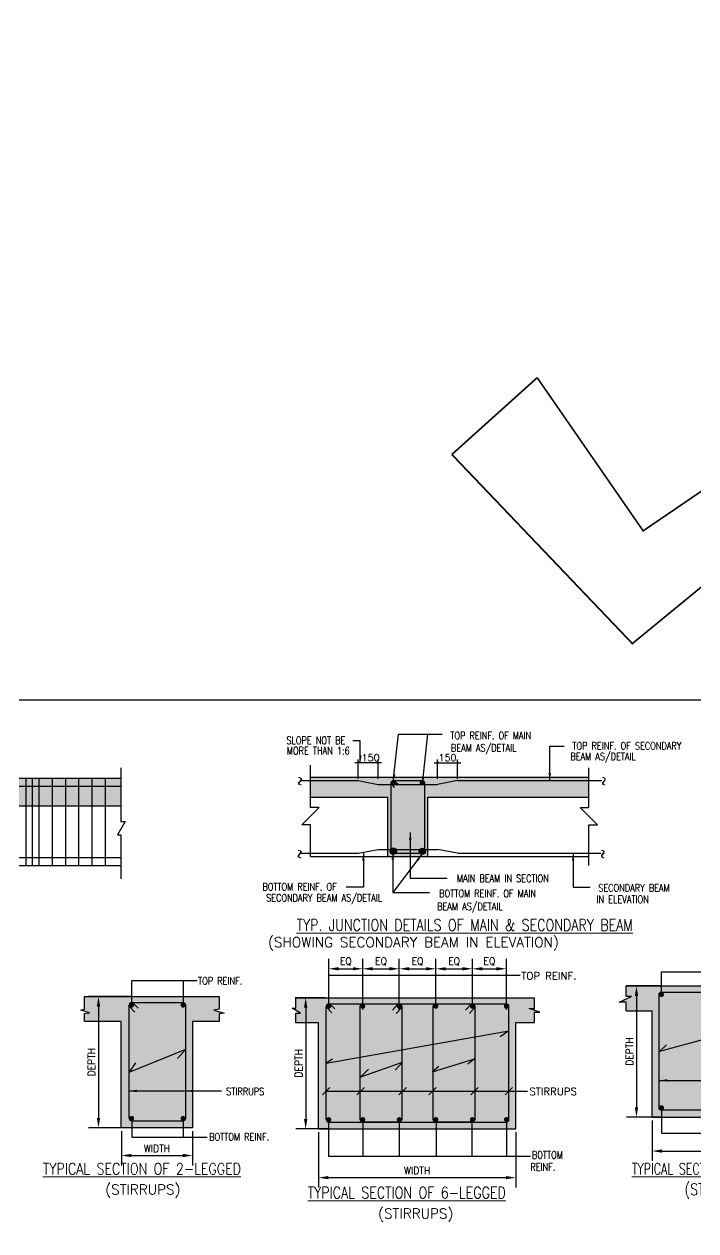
# Model space of a CAD drawing. Header units: millimetres. Extents: x 2061841 to 105821645, y -77612 to 48520811.
# Drawn here: x 2565977 to 2586286, y 43251 to 79745 of the extents above; entities that cross this region are included whole.
import ezdxf
from ezdxf.enums import TextEntityAlignment as Align

# ---------------------------------------------------------------- set-up
doc = ezdxf.new("R2010")
doc.units = ezdxf.units.MM
doc.header["$LTSCALE"] = 10
doc.header["$MEASUREMENT"] = 0
doc.linetypes.add('AUDIT_I_161129175419-4', pattern=[0])
doc.linetypes.add('AUDIT_I_161129175419-5', pattern=[0])
for name, color, linetype in [('BAR', 1, 'Continuous'), ('BEAM', 4, 'Continuous'), ('BEAM HATCH', 252, 'Continuous'), ('BORDER', 5, 'Continuous'), ('DIM', 8, 'Continuous'), ('HATCH', 33, 'Continuous'), ('LINE', 4, 'Continuous'), ('reinf', 1, 'Continuous')]:
    doc.layers.add(name, color=color, linetype=linetype)
for name, color, linetype, lineweight in [('GEN-LEDAR', 3, 'Continuous', 0), ('SHADE', 252, 'Continuous', 18), ('TEXT', 2, 'Continuous', 25), ('TEXT 3', 1, 'Continuous', 18), ('V-Beam1', 4, 'Continuous', 25)]:
    doc.layers.add(name, color=color, linetype=linetype, lineweight=lineweight)
doc.styles.add('200', font='romand.shx', dxfattribs={"width": 0.8, "height": 225})
doc.styles.add('MAH', font='romand.shx', dxfattribs={"height": 210})
doc.styles.add('RD', font='romand.shx', dxfattribs={"width": 0.9, "height": 225})
doc.styles.add('RT', font='romant.shx', dxfattribs={"height": 250})
doc.dimstyles.new('AR', dxfattribs={"dimtxt": 250, "dimasz": 300, "dimexe": 300, "dimexo": 100, "dimgap": 100, "dimtad": 1, "dimdec": 0, "dimdsep": 46, "dimtxsty": 'RD', "dimcen": 2.5, "dimdle": 100, "dimclrd": 3, "dimclre": 3, "dimclrt": 2, "dimadec": 0, "dimazin": 0, "dimtfac": 1, "dimtdec": 0, "dimtmove": 0, "dimatfit": 3, "dimfxl": 1, "dimtolj": 1, "dimtzin": 0, "dimarcsym": 0})
doc.dimstyles.new('GR1', dxfattribs={"dimtxt": 225, "dimasz": 125, "dimexe": 125, "dimexo": 100, "dimgap": 50, "dimtad": 1, "dimdec": 0, "dimzin": 3, "dimdsep": 46, "dimtxsty": '200', "dimblk1": 'OBLIQUE', "dimblk2": 'OBLIQUE', "dimsah": 1, "dimcen": 0.0625, "dimdle": 125, "dimclrd": 3, "dimclre": 3, "dimclrt": 2, "dimadec": 0, "dimazin": 0, "dimtfac": 1, "dimtdec": 0, "dimtix": 1, "dimtmove": 0, "dimatfit": 3, "dimfxl": 1, "dimtolj": 1, "dimtzin": 0, "dimarcsym": 0})
doc.dimstyles.new('MA', dxfattribs={"dimtxt": 210, "dimasz": 50, "dimexe": 100, "dimexo": 50, "dimgap": 50, "dimtad": 1, "dimdec": 0, "dimzin": 0, "dimdsep": 46, "dimtxsty": 'MAH', "dimblk1": 'OBLIQUE', "dimblk2": 'OBLIQUE', "dimsah": 1, "dimcen": 0.09, "dimdle": 100, "dimclrd": 3, "dimclre": 3, "dimclrt": 2, "dimadec": 0, "dimazin": 0, "dimtfac": 1, "dimtdec": 0, "dimtix": 1, "dimtofl": 0, "dimtmove": 0, "dimatfit": 3, "dimldrblk": 'OBLIQUE', "dimfxl": 1, "dimtolj": 1, "dimtzin": 0, "dimarcsym": 0})

# ---------------------------------------------------------------- blocks, each defined once
blk = doc.blocks.new('*D2318')
at = {"layer": 'Defpoints', "color": 0, "linetype": 'AUDIT_I_161129175419-4', "ltscale": 0.25, "transparency": 16777216}
for p in [(2585361, 50657), (2584491, 46689), (2585361, 46689)]:
    blk.add_point(p, dxfattribs=at)
at = {"layer": 'DIM', "color": 3, "lineweight": -2, "ltscale": 0.25, "transparency": 16777216}
for p, q in [((2585261, 50657), (2584191, 50657)), ((2584491, 50357), (2584491, 46989)), ((2585261, 46689), (2584191, 46689))]:
    blk.add_line(p, q, dxfattribs=at)
at = {"layer": 'DIM', "color": 3, "linetype": 'AUDIT_I_161129175419-4', "ltscale": 0.25, "transparency": 16777216}
for points in [[(2584441, 50357), (2584541, 50357), (2584491, 50657)], [(2584441, 46989), (2584541, 46989), (2584491, 46689)]]:
    blk.add_solid(points, dxfattribs=at)
at = {"layer": 'DIM', "color": 2, "linetype": 'AUDIT_I_161129175419-4', "ltscale": 0.25, "transparency": 16777216, "insert": (2584278, 48673), "char_height": 225, "attachment_point": 5, "rotation": 90, "style": 'RD'}
blk.add_mtext('\\A1;DEPTH', dxfattribs=at)
blk = doc.blocks.new('*D2319')
at = {"layer": 'Defpoints', "color": 0, "linetype": 'AUDIT_I_161129175419-4', "ltscale": 0.25, "transparency": 16777216}
for p in [(2584961, 46689), (2588977, 46689), (2588977, 45665)]:
    blk.add_point(p, dxfattribs=at)
at = {"layer": 'DIM', "color": 3, "lineweight": -2, "ltscale": 0.25, "transparency": 16777216}
for p, q in [((2584961, 46589), (2584961, 45365)), ((2588977, 46589), (2588977, 45365)), ((2585261, 45665), (2588677, 45665))]:
    blk.add_line(p, q, dxfattribs=at)
at = {"layer": 'DIM', "color": 3, "linetype": 'AUDIT_I_161129175419-4', "ltscale": 0.25, "transparency": 16777216}
for points in [[(2585261, 45715), (2585261, 45615), (2584961, 45665)], [(2588677, 45715), (2588677, 45615), (2588977, 45665)]]:
    blk.add_solid(points, dxfattribs=at)
at = {"layer": 'DIM', "color": 2, "linetype": 'AUDIT_I_161129175419-4', "ltscale": 0.25, "transparency": 16777216, "insert": (2586969, 45877), "char_height": 225, "attachment_point": 5, "style": 'RD'}
blk.add_mtext('\\A1;WIDTH', dxfattribs=at)
blk = doc.blocks.new('_Oblique')
at = {"color": 0, "linetype": 'ByBlock', "lineweight": -2}
blk.add_line((-0.5, -0.5), (0.5, 0.5), dxfattribs=at)
blk = doc.blocks.new('*D2265')
at = {"layer": 'Defpoints', "color": 0, "linetype": 'AUDIT_I_161129175419-4', "ltscale": 0.25, "transparency": 16777216}
for p in [(2569317, 50336), (2568225, 46369), (2569317, 46369)]:
    blk.add_point(p, dxfattribs=at)
at = {"layer": 'DIM', "color": 3, "lineweight": -2, "ltscale": 0.25, "transparency": 16777216}
for p, q in [((2569217, 50336), (2567925, 50336)), ((2568225, 50036), (2568225, 46669)), ((2569217, 46369), (2567925, 46369))]:
    blk.add_line(p, q, dxfattribs=at)
at = {"layer": 'DIM', "color": 3, "linetype": 'AUDIT_I_161129175419-4', "ltscale": 0.25, "transparency": 16777216}
for points in [[(2568175, 50036), (2568275, 50036), (2568225, 50336)], [(2568175, 46669), (2568275, 46669), (2568225, 46369)]]:
    blk.add_solid(points, dxfattribs=at)
at = {"layer": 'DIM', "color": 2, "linetype": 'AUDIT_I_161129175419-4', "ltscale": 0.25, "transparency": 16777216, "insert": (2568013, 48353), "char_height": 225, "attachment_point": 5, "rotation": 90, "style": 'RD'}
blk.add_mtext('\\A1;DEPTH', dxfattribs=at)
blk = doc.blocks.new('*D2266')
at = {"layer": 'Defpoints', "color": 0, "linetype": 'AUDIT_I_161129175419-4', "ltscale": 0.25, "transparency": 16777216}
for p in [(2568916, 46369), (2571072, 46369), (2571072, 45531)]:
    blk.add_point(p, dxfattribs=at)
at = {"layer": 'DIM', "color": 3, "lineweight": -2, "ltscale": 0.25, "transparency": 16777216}
for p, q in [((2568916, 46269), (2568916, 45231)), ((2571072, 46269), (2571072, 45231)), ((2569216, 45531), (2570772, 45531))]:
    blk.add_line(p, q, dxfattribs=at)
at = {"layer": 'DIM', "color": 3, "linetype": 'AUDIT_I_161129175419-4', "ltscale": 0.25, "transparency": 16777216}
for points in [[(2569216, 45581), (2569216, 45481), (2568916, 45531)], [(2570772, 45581), (2570772, 45481), (2571072, 45531)]]:
    blk.add_solid(points, dxfattribs=at)
at = {"layer": 'DIM', "color": 2, "linetype": 'AUDIT_I_161129175419-4', "ltscale": 0.25, "transparency": 16777216, "insert": (2569994, 45744), "char_height": 225, "attachment_point": 5, "style": 'RD'}
blk.add_mtext('\\A1;WIDTH', dxfattribs=at)
blk = doc.blocks.new('*D2267')
at = {"layer": 'Defpoints', "color": 0, "linetype": 'AUDIT_I_161129175419-4', "ltscale": 0.25, "transparency": 16777216}
for p in [(2575187, 50301), (2574489, 46333), (2575275, 46333)]:
    blk.add_point(p, dxfattribs=at)
at = {"layer": 'DIM', "color": 3, "lineweight": -2, "ltscale": 0.25, "transparency": 16777216}
for p, q in [((2575087, 50301), (2574189, 50301)), ((2574489, 50001), (2574489, 46633)), ((2575175, 46333), (2574189, 46333))]:
    blk.add_line(p, q, dxfattribs=at)
at = {"layer": 'DIM', "color": 3, "linetype": 'AUDIT_I_161129175419-4', "ltscale": 0.25, "transparency": 16777216}
for points in [[(2574439, 50001), (2574539, 50001), (2574489, 50301)], [(2574439, 46633), (2574539, 46633), (2574489, 46333)]]:
    blk.add_solid(points, dxfattribs=at)
at = {"layer": 'DIM', "color": 2, "linetype": 'AUDIT_I_161129175419-4', "ltscale": 0.25, "transparency": 16777216, "insert": (2574276, 48317), "char_height": 225, "attachment_point": 5, "rotation": 90, "style": 'RD'}
blk.add_mtext('\\A1;DEPTH', dxfattribs=at)
blk = doc.blocks.new('*D2268')
at = {"layer": 'Defpoints', "color": 0, "linetype": 'AUDIT_I_161129175419-4', "ltscale": 0.25, "transparency": 16777216}
for p in [(2574874, 46333), (2580843, 46333), (2580843, 44861)]:
    blk.add_point(p, dxfattribs=at)
at = {"layer": 'DIM', "color": 3, "lineweight": -2, "ltscale": 0.25, "transparency": 16777216}
for p, q in [((2574874, 46233), (2574874, 44561)), ((2580843, 46233), (2580843, 44561)), ((2575174, 44861), (2580543, 44861))]:
    blk.add_line(p, q, dxfattribs=at)
at = {"layer": 'DIM', "color": 3, "linetype": 'AUDIT_I_161129175419-4', "ltscale": 0.25, "transparency": 16777216}
for points in [[(2575174, 44911), (2575174, 44811), (2574874, 44861)], [(2580543, 44911), (2580543, 44811), (2580843, 44861)]]:
    blk.add_solid(points, dxfattribs=at)
at = {"layer": 'DIM', "color": 2, "linetype": 'AUDIT_I_161129175419-4', "ltscale": 0.25, "transparency": 16777216, "insert": (2577859, 45074), "char_height": 225, "attachment_point": 5, "style": 'RD'}
blk.add_mtext('\\A1;WIDTH', dxfattribs=at)
blk = doc.blocks.new('*D2269')
at = {"layer": 'Defpoints', "color": 0, "linetype": 'AUDIT_I_161129175419-4', "ltscale": 0.25, "transparency": 16777216}
for p in [(2576215, 51177), (2575187, 49969), (2576215, 49968)]:
    blk.add_point(p, dxfattribs=at)
at = {"layer": 'DIM', "color": 3, "lineweight": -2, "ltscale": 0.25, "transparency": 16777216}
for p, q in [((2575187, 50069), (2575187, 51477)), ((2576215, 50068), (2576215, 51477)), ((2575487, 51177), (2575915, 51177))]:
    blk.add_line(p, q, dxfattribs=at)
at = {"layer": 'DIM', "color": 3, "linetype": 'AUDIT_I_161129175419-4', "ltscale": 0.25, "transparency": 16777216}
for points in [[(2575487, 51227), (2575487, 51127), (2575187, 51177)], [(2575915, 51227), (2575915, 51127), (2576215, 51177)]]:
    blk.add_solid(points, dxfattribs=at)
at = {"layer": 'DIM', "color": 2, "linetype": 'AUDIT_I_161129175419-4', "ltscale": 0.25, "transparency": 16777216, "insert": (2575701, 51400), "char_height": 225, "attachment_point": 5, "style": 'RD'}
blk.add_mtext('\\A1;EQ', dxfattribs=at)
blk = doc.blocks.new('*D2270')
at = {"layer": 'Defpoints', "color": 0, "linetype": 'AUDIT_I_161129175419-4', "ltscale": 0.25, "transparency": 16777216}
for p in [(2577319, 51177), (2576215, 50022), (2577319, 49966)]:
    blk.add_point(p, dxfattribs=at)
at = {"layer": 'DIM', "color": 3, "lineweight": -2, "ltscale": 0.25, "transparency": 16777216}
for p, q in [((2576215, 50122), (2576215, 51477)), ((2577319, 50066), (2577319, 51477)), ((2576515, 51177), (2577019, 51177))]:
    blk.add_line(p, q, dxfattribs=at)
at = {"layer": 'DIM', "color": 3, "linetype": 'AUDIT_I_161129175419-4', "ltscale": 0.25, "transparency": 16777216}
for points in [[(2576515, 51227), (2576515, 51127), (2576215, 51177)], [(2577019, 51227), (2577019, 51127), (2577319, 51177)]]:
    blk.add_solid(points, dxfattribs=at)
at = {"layer": 'DIM', "color": 2, "linetype": 'AUDIT_I_161129175419-4', "ltscale": 0.25, "transparency": 16777216, "insert": (2576767, 51400), "char_height": 225, "attachment_point": 5, "style": 'RD'}
blk.add_mtext('\\A1;EQ', dxfattribs=at)
blk = doc.blocks.new('*D2271')
at = {"layer": 'Defpoints', "color": 0, "linetype": 'AUDIT_I_161129175419-4', "ltscale": 0.25, "transparency": 16777216}
for p in [(2578424, 51177), (2577319, 49970), (2578424, 49995)]:
    blk.add_point(p, dxfattribs=at)
at = {"layer": 'DIM', "color": 3, "lineweight": -2, "ltscale": 0.25, "transparency": 16777216}
for p, q in [((2577319, 50070), (2577319, 51477)), ((2578424, 50095), (2578424, 51477)), ((2577619, 51177), (2578124, 51177))]:
    blk.add_line(p, q, dxfattribs=at)
at = {"layer": 'DIM', "color": 3, "linetype": 'AUDIT_I_161129175419-4', "ltscale": 0.25, "transparency": 16777216}
for points in [[(2577619, 51227), (2577619, 51127), (2577319, 51177)], [(2578124, 51227), (2578124, 51127), (2578424, 51177)]]:
    blk.add_solid(points, dxfattribs=at)
at = {"layer": 'DIM', "color": 2, "linetype": 'AUDIT_I_161129175419-4', "ltscale": 0.25, "transparency": 16777216, "insert": (2577872, 51400), "char_height": 225, "attachment_point": 5, "style": 'RD'}
blk.add_mtext('\\A1;EQ', dxfattribs=at)
blk = doc.blocks.new('*D2272')
at = {"layer": 'Defpoints', "color": 0, "linetype": 'AUDIT_I_161129175419-4', "ltscale": 0.25, "transparency": 16777216}
for p in [(2579529, 51177), (2578424, 50044), (2579529, 50044)]:
    blk.add_point(p, dxfattribs=at)
at = {"layer": 'DIM', "color": 3, "lineweight": -2, "ltscale": 0.25, "transparency": 16777216}
for p, q in [((2578424, 50144), (2578424, 51477)), ((2579529, 50144), (2579529, 51477)), ((2578724, 51177), (2579229, 51177))]:
    blk.add_line(p, q, dxfattribs=at)
at = {"layer": 'DIM', "color": 3, "linetype": 'AUDIT_I_161129175419-4', "ltscale": 0.25, "transparency": 16777216}
for points in [[(2578724, 51227), (2578724, 51127), (2578424, 51177)], [(2579229, 51227), (2579229, 51127), (2579529, 51177)]]:
    blk.add_solid(points, dxfattribs=at)
at = {"layer": 'DIM', "color": 2, "linetype": 'AUDIT_I_161129175419-4', "ltscale": 0.25, "transparency": 16777216, "insert": (2578976, 51400), "char_height": 225, "attachment_point": 5, "style": 'RD'}
blk.add_mtext('\\A1;EQ', dxfattribs=at)
blk = doc.blocks.new('*D2273')
at = {"layer": 'Defpoints', "color": 0, "linetype": 'AUDIT_I_161129175419-4', "ltscale": 0.25, "transparency": 16777216}
for p in [(2580557, 51177), (2579529, 50044), (2580557, 49968)]:
    blk.add_point(p, dxfattribs=at)
at = {"layer": 'DIM', "color": 3, "lineweight": -2, "ltscale": 0.25, "transparency": 16777216}
for p, q in [((2579529, 50144), (2579529, 51477)), ((2580557, 50068), (2580557, 51477)), ((2579829, 51177), (2580257, 51177))]:
    blk.add_line(p, q, dxfattribs=at)
at = {"layer": 'DIM', "color": 3, "linetype": 'AUDIT_I_161129175419-4', "ltscale": 0.25, "transparency": 16777216}
for points in [[(2579829, 51227), (2579829, 51127), (2579529, 51177)], [(2580257, 51227), (2580257, 51127), (2580557, 51177)]]:
    blk.add_solid(points, dxfattribs=at)
at = {"layer": 'DIM', "color": 2, "linetype": 'AUDIT_I_161129175419-4', "ltscale": 0.25, "transparency": 16777216, "insert": (2580043, 51400), "char_height": 225, "attachment_point": 5, "style": 'RD'}
blk.add_mtext('\\A1;EQ', dxfattribs=at)
blk = doc.blocks.new('*D2277')
at = {"layer": 'Defpoints', "color": 0, "linetype": 'AUDIT_I_161129175419-5', "transparency": 16777216}
for p in [(2576078, 57410), (2576078, 56870), (2576678, 56870)]:
    blk.add_point(p, dxfattribs=at)
at = {"layer": 'DIM', "color": 3, "linetype": 'AUDIT_I_161129175419-5', "lineweight": -2, "transparency": 16777216}
for p, q in [((2576778, 57410), (2575978, 57410)), ((2576078, 56920), (2576078, 57510)), ((2576678, 56920), (2576678, 57510))]:
    blk.add_line(p, q, dxfattribs=at)
at = {"layer": 'DIM', "color": 3, "linetype": 'AUDIT_I_161129175419-5', "lineweight": -2, "transparency": 16777216, "xscale": 50, "yscale": 50, "zscale": 50, "rotation": 180}
blk.add_blockref('_Oblique', (2576078, 57410), dxfattribs=at)
at = {"layer": 'DIM', "color": 3, "linetype": 'AUDIT_I_161129175419-5', "lineweight": -2, "transparency": 16777216, "xscale": 50, "yscale": 50, "zscale": 50}
blk.add_blockref('_Oblique', (2576678, 57410), dxfattribs=at)
at = {"layer": 'DIM', "color": 2, "linetype": 'AUDIT_I_161129175419-5', "transparency": 16777216, "insert": (2576453, 57565), "char_height": 210, "attachment_point": 5, "style": 'MAH'}
blk.add_mtext('\\A1;150', dxfattribs=at)
blk = doc.blocks.new('*D2278')
at = {"layer": 'Defpoints', "color": 0, "linetype": 'AUDIT_I_161129175419-5', "transparency": 16777216}
for p in [(2579078, 57410), (2578478, 56870), (2579078, 56870)]:
    blk.add_point(p, dxfattribs=at)
at = {"layer": 'DIM', "color": 3, "linetype": 'AUDIT_I_161129175419-5', "lineweight": -2, "transparency": 16777216}
for p, q in [((2578378, 57410), (2579178, 57410)), ((2578478, 56920), (2578478, 57510)), ((2579078, 56920), (2579078, 57510))]:
    blk.add_line(p, q, dxfattribs=at)
at = {"layer": 'DIM', "color": 3, "linetype": 'AUDIT_I_161129175419-5', "lineweight": -2, "transparency": 16777216, "xscale": 50, "yscale": 50, "zscale": 50, "rotation": 180}
blk.add_blockref('_Oblique', (2578478, 57410), dxfattribs=at)
at = {"layer": 'DIM', "color": 3, "linetype": 'AUDIT_I_161129175419-5', "lineweight": -2, "transparency": 16777216, "xscale": 50, "yscale": 50, "zscale": 50}
blk.add_blockref('_Oblique', (2579078, 57410), dxfattribs=at)
at = {"layer": 'DIM', "color": 2, "linetype": 'AUDIT_I_161129175419-5', "transparency": 16777216, "insert": (2578778, 57565), "char_height": 210, "attachment_point": 5, "style": 'MAH'}
blk.add_mtext('\\A1;150', dxfattribs=at)

msp = doc.modelspace()

# ---------------------------------------------------------------- hatches: boundary and pattern name
at = {"layer": 'BEAM HATCH', "linetype": 'AUDIT_I_161129175419-5'}
h = msp.add_hatch(color=252, dxfattribs=at)
h.paths.add_polyline_path([(2543009.2, 54290), (2544209.2, 54290), (2544209.2, 56090), (2545078.3, 56090), (2545078.3, 56930), (2543009.2, 56930), (2543009.2, 54290)])
h.paths.add_polyline_path([(2556223.7, 56090), (2563423.7, 56090), (2563423.7, 54290), (2564623.7, 54290), (2564623.7, 56090), (2568898, 56090), (2568898, 56930), (2545649.2, 56930), (2545078.3, 56930), (2545078.3, 56090), (2556223.7, 56090)])
for points in [[(2583047.7, 56369.7), (2583047.7, 56969.7), (2574637.5, 56969.7), (2574637.5, 56369.7), (2576977.9, 56369.7), (2576977.9, 54569.7), (2578177.9, 54569.7), (2578177.9, 56369.7), (2583047.7, 56369.7)], [(2571869.7, 50337.4), (2567799.8, 50337.4), (2567799.8, 49951), (2567686.8, 49924.2), (2567950.2, 49846.2), (2567799.8, 49824.8), (2567799.8, 49587.4), (2568915.8, 49587.4), (2568915.8, 46369.3), (2571071.7, 46369.3), (2571071.7, 49587.4), (2571869.7, 49587.4), (2571869.7, 49813.7), (2572024.7, 49835.1), (2571708.8, 49924.2), (2571869.7, 49951), (2571869.7, 50337.4)], [(2581410.3, 49551.4), (2581410.3, 49861.4), (2581565.7, 49861.4), (2581494.8, 49888), (2581480.5, 49888.2), (2581490, 49889.8), (2581249.4, 49980.1), (2581410.3, 49980.1), (2581410.3, 50301.4), (2574195.8, 50301.4), (2574195.8, 49984.8), (2574081.3, 49984.8), (2574331.3, 49837.9), (2574195.8, 49837.9), (2574195.8, 49551.4), (2574873.8, 49551.4), (2574873.8, 46333.3), (2580843.4, 46333.3), (2580843.4, 49551.4)]]:
    msp.add_hatch(color=252, dxfattribs=at).paths.add_polyline_path(points)
at = {"layer": 'SHADE', "linetype": 'Continuous'}
h = msp.add_hatch(color=256, dxfattribs=at)
h.dxf.hatch_style = 1
h.paths.add_polyline_path([(2589775.1, 50656.7), (2584176.6, 50656.7), (2584176.6, 50340.2), (2584337.6, 50340.2), (2583969.8, 50169.7), (2584176.6, 50169.7), (2584176.6, 49906.7), (2584960.6, 49906.7), (2584960.6, 46688.6), (2588977.1, 46688.6), (2588977.1, 49906.7), (2589775.1, 49906.7), (2589775.1, 50169.7), (2589981.9, 50169.7), (2589614.1, 50340.2), (2589775.1, 50340.2), (2589775.1, 50656.7)])

# ---------------------------------------------------------------- linework, layer by layer
at = {"layer": 'BAR', "linetype": 'AUDIT_I_161129175419-5', "ltscale": 800}
for p, q in [((2566023.7, 56930), (2566023.7, 54290)), ((2566223.7, 56930), (2566223.7, 54290)), ((2566423.7, 56930), (2566423.7, 54290)), ((2566823.7, 56930), (2566823.7, 54290)), ((2567223.7, 56930), (2567223.7, 54290)), ((2567623.7, 56930), (2567623.7, 54290)), ((2567623.7, 56930), (2567623.7, 54290)), ((2568023.7, 56930), (2568023.7, 54290)), ((2568423.7, 56930), (2568423.7, 54290)), ((2568898, 56690), (2543249.2, 56690)), ((2568898, 54530), (2543249.2, 54530))]:
    msp.add_line(p, q, dxfattribs=at)
at = {"layer": 'BEAM', "linetype": 'AUDIT_I_161129175419-5', "ltscale": 800}
for p, q in [((2574637.5, 56059.4), (2574637.5, 57332)), ((2574637.5, 56969.7), (2583047.7, 56969.7)), ((2583047.7, 56059.4), (2583047.7, 57249.1)), ((2574637.5, 56369.7), (2576977.9, 56369.7)), ((2576977.9, 54569.7), (2576977.9, 56369.7)), ((2578177.9, 54569.7), (2578177.9, 56369.7)), ((2578177.9, 56369.7), (2583047.7, 56369.7)), ((2574375.5, 55535.3), (2574899.5, 56059.4)), ((2574899.5, 56059.4), (2574637.5, 56059.4)), ((2583309.7, 55535.3), (2582785.7, 56059.4)), ((2582785.7, 56059.4), (2583047.7, 56059.4)), ((2574637.5, 55535.3), (2574375.5, 55535.3)), ((2574637.5, 54569.7), (2574637.5, 55535.3)), ((2583047.7, 54297.5), (2583047.7, 55535.3)), ((2583047.7, 55535.3), (2583309.7, 55535.3)), ((2574637.5, 54569.7), (2583047.7, 54569.7)), ((2584176.6, 50656.7), (2589775.1, 50656.7)), ((2574195.8, 50301.4), (2581410.3, 50301.4)), ((2584176.6, 49906.7), (2584960.6, 49906.7)), ((2584960.6, 46688.6), (2584960.6, 49906.7)), ((2574195.8, 49551.4), (2574873.8, 49551.4)), ((2574873.8, 46333.3), (2574873.8, 49551.4)), ((2580843.4, 46333.3), (2580843.4, 49551.4)), ((2580843.4, 49551.4), (2581410.3, 49551.4)), ((2574873.8, 46333.3), (2580843.4, 46333.3))]:
    msp.add_line(p, q, dxfattribs=at)
at = {"layer": 'BEAM', "const_width": 50}
for points in [[(2578909.4, 66730.7), (2584365.9, 61011.3), (2607154.6, 79719.7)], [(2581489.1, 69053), (2584692.1, 64420.4), (2607154.6, 79719.7)], [(2581489.1, 69053), (2578909.4, 66730.7)]]:
    msp.add_lwpolyline(points, dxfattribs=at)
at = {"layer": 'BEAM', "linetype": 'AUDIT_I_161129175419-5', "ltscale": 50}
for points in [[(2584176.6, 49906.7), (2584176.6, 50169.7), (2583969.8, 50169.7), (2584337.6, 50340.2), (2584176.6, 50340.2), (2584176.6, 50656.7)], [(2574195.8, 49539.7), (2574195.8, 49837.9), (2574331.3, 49837.9), (2574081.3, 49984.8), (2574195.8, 49984.8), (2574195.8, 50317.1)], [(2581410.3, 49551.4), (2581410.3, 49861.4), (2581565.7, 49861.4), (2581249.4, 49980.1), (2581410.3, 49980.1), (2581410.3, 50301.4)]]:
    msp.add_lwpolyline(points, dxfattribs=at)
at = {"layer": 'BEAM', "linetype": 'AUDIT_I_161129175419-5', "ltscale": 50, "elevation": 31.9}
msp.add_lwpolyline([(2571869.7, 50337.4), (2571869.7, 49951), (2571708.8, 49924.2), (2572024.7, 49835.1), (2571869.7, 49813.7), (2571869.7, 49587.4), (2571071.7, 49587.4), (2571071.7, 46369.3), (2568915.8, 46369.3), (2568915.8, 49587.4), (2567799.8, 49587.4), (2567799.8, 49824.8), (2567950.2, 49846.2), (2567686.8, 49924.2), (2567799.8, 49951), (2567799.8, 50337.4), (2571869.7, 50337.4)], dxfattribs=at)
at = {"layer": 'BORDER'}
msp.add_lwpolyline([(2540503.5, -702.5), (2630503.5, -702.5), (2630503.5, 59297.5), (2540503.5, 59297.5)], close=True, dxfattribs=at)
at = {"layer": 'Defpoints', "color": 0, "linetype": 'AUDIT_I_161129175419-4'}
for p in [(2584960.6, 50656.7), (2568915.8, 50337.4, 31.9), (2574873.8, 50301.4), (2568915.8, 46369.3, 31.9), (2568915.8, 46369.3, 31.9), (2571071.7, 46369.3, 31.9), (2574873.8, 46333.3), (2574873.8, 46333.3), (2580843.4, 46333.3)]:
    msp.add_point(p, dxfattribs=at)
at = {"layer": 'DIM', "linetype": 'AUDIT_I_161129175419-5'}
for centre, radius in [((2577138.5, 54732.1), 96), ((2578017.4, 54732.1), 92.7)]:
    msp.add_circle(centre, radius, dxfattribs=at)
at = {"layer": 'HATCH', "color": 3, "linetype": 'AUDIT_I_161129175419-5', "ltscale": 800}
for p, q in [((2569232, 50827), (2571206.9, 50827)), ((2569232, 50051.3), (2569232, 50827)), ((2570793.8, 50074.1), (2570793.8, 50827)), ((2575187.1, 50979.7), (2580978.6, 50979.7)), ((2575187.1, 50029.3), (2575187.1, 50979.7)), ((2576214.8, 49945.8), (2576214.8, 50979.7)), ((2577319.4, 49945.8), (2577319.4, 50979.7)), ((2578424.1, 50043.8), (2578424.1, 50979.7)), ((2579528.7, 50043.8), (2579528.7, 50979.7)), ((2580557, 49945.8), (2580557, 50979.7)), ((2585247, 51086.6), (2589112.3, 51086.6)), ((2585247, 50396.7), (2585247, 51086.6)), ((2585247, 46974.7), (2585247, 46209.1)), ((2569229.5, 46671.3), (2569229.5, 46081.6)), ((2570788.8, 46667.7), (2570788.8, 46081.6)), ((2575176.5, 46616.1), (2575176.5, 45515)), ((2576220.5, 46653.7), (2576220.5, 45515)), ((2577316.7, 46587.4), (2577316.7, 45515)), ((2578434.8, 46653.4), (2578434.8, 45515)), ((2579512.5, 46664.3), (2579512.5, 45515)), ((2580561.6, 46630.1), (2580561.6, 45515)), ((2569229.5, 46081.6), (2571515.4, 46081.6)), ((2585247, 46209.1), (2589420.7, 46209.1)), ((2575176.5, 45515), (2581287.1, 45515))]:
    msp.add_line(p, q, dxfattribs=at)
at = {"layer": 'HATCH', "color": 3, "linetype": 'AUDIT_I_161129175419-5', "ltscale": 50}
for points in [[(2585402.9, 48876.6), (2585196.9, 48680.7), (2588767, 49651.5), (2588551.9, 49448.5)], [(2575302.1, 48448.5), (2575110.1, 48325.4), (2580633.4, 49296.2), (2580369.5, 49117.5)], [(2576386.9, 48141.8), (2576152.1, 47905.6), (2577421.4, 48351.7), (2577192.4, 48113.2)], [(2578515.9, 48226.1), (2578324.5, 48063), (2579591.7, 48456.6), (2579396.1, 48288.8)]]:
    msp.add_lwpolyline(points, dxfattribs=at)
at = {"layer": 'LINE', "linetype": 'AUDIT_I_161129175419-5', "ltscale": 800}
for p, q in [((2568898, 56930), (2545649.2, 56930)), ((2568898, 57255.6), (2568898, 55628)), ((2568898, 56090), (2564623.7, 56090)), ((2569029.3, 55628), (2568796.9, 55232.4)), ((2568898, 55628), (2569029.3, 55628)), ((2568796.9, 55232.4), (2568898, 55232.4)), ((2568898, 55232.4), (2568898, 53895.5)), ((2568898, 54290), (2545649.2, 54290))]:
    msp.add_line(p, q, dxfattribs=at)
at = {"layer": 'reinf', "linetype": 'AUDIT_I_161129175419-5', "ltscale": 800}
for p, q in [((2574336.7, 56869.7), (2576077.9, 56869.7)), ((2576077.9, 56869.7), (2576677.9, 56750.1)), ((2576677.9, 56750.1), (2578477.9, 56750.1)), ((2577087.2, 56776.8), (2577166.4, 56659)), ((2577158.2, 56869.7), (2577292.2, 56751.8)), ((2579077.9, 56869.7), (2578477.9, 56750.1)), ((2579077.9, 56869.7), (2583444.1, 56869.7)), ((2576077.9, 54669.7), (2576677.9, 54789.2)), ((2576677.9, 54789.2), (2578477.9, 54789.2)), ((2579077.9, 54669.7), (2578477.9, 54789.2)), ((2574326.9, 54669.7), (2576077.9, 54669.7)), ((2577077.9, 54669.7), (2578077.9, 54669.7)), ((2579077.9, 54669.7), (2583411, 54669.7)), ((2569326.9, 49868.1), (2569151.1, 50043.8)), ((2569152.1, 46659.2), (2569152.1, 50073.7)), ((2569232.1, 50153.7), (2570781.7, 50153.7)), ((2569423.9, 49987.5), (2569264.2, 50147)), ((2570861.7, 46659.2), (2570861.7, 50073.7)), ((2575110.1, 46623.2), (2575110.1, 50037.7)), ((2575276.1, 49849.6), (2575113.9, 50011.7)), ((2575190.1, 50117.7), (2580553.4, 50117.7)), ((2575371.8, 49964.3), (2575236.2, 50099.9)), ((2577269.8, 50101.6), (2577116.2, 49927.5)), ((2577381.5, 49999.7), (2577227.9, 49825.6)), ((2579479.1, 50101.6), (2579325.5, 49927.5)), ((2579590.8, 49999.7), (2579437.2, 49825.6)), ((2580633.4, 46623.2), (2580633.4, 50037.7)), ((2569232.1, 46579.2), (2570781.7, 46579.2)), ((2575190.1, 46543.2), (2580553.4, 46543.2))]:
    msp.add_line(p, q, dxfattribs=at)
at = {"layer": 'reinf', "linetype": 'AUDIT_I_161129175419-5', "ltscale": 50}
msp.add_lwpolyline([(2577077.9, 54669.7), (2577077.9, 56794.7, -0.4142136), (2577152.9, 56869.7), (2578002.9, 56869.7, -0.4142136), (2578077.9, 56794.7), (2578077.9, 54669.7)], format="xyb", dxfattribs=at)
at = {"layer": 'reinf', "linetype": 'AUDIT_I_161129175419-5', "ltscale": 50, "const_width": 60}
for points in [[(2577168.7, 56808.9, 1), (2577108.7, 56807.6, 1)], [(2577990.1, 56808.9, -1), (2578050, 56807.6, -1)], [(2577168.5, 54732.1, -1), (2577108.5, 54732.1, -1)], [(2577987.4, 54732.1, 1), (2578047.4, 54732.1, 1)]]:
    msp.add_lwpolyline(points, format="xyb", close=True, dxfattribs=at)
at = {"layer": 'reinf', "linetype": 'AUDIT_I_161129175419-5', "ltscale": 50}
for points in [[(2585247, 50471.7), (2588690.7, 50471.7, -0.4142136), (2588765.7, 50396.7), (2588765.7, 46974.7, -0.4142136), (2588690.7, 46899.7), (2585247, 46899.7, -0.4142136), (2585172, 46974.7), (2585172, 50396.7, -0.4142136)], [(2576215.9, 50117.7), (2577314, 50117.7, -0.4142136), (2577394, 50037.7), (2577394, 46623.2, -0.4142136), (2577314, 46543.2), (2576215.9, 46543.2, -0.4142136), (2576135.9, 46623.2), (2576135.9, 50037.7, -0.4142136)], [(2578425.2, 50117.7), (2579523.3, 50117.7, -0.4142136), (2579603.3, 50037.7), (2579603.3, 46623.2, -0.4142136), (2579523.3, 46543.2), (2578425.2, 46543.2, -0.4142136), (2578345.2, 46623.2), (2578345.2, 50037.7, -0.4142136)]]:
    msp.add_lwpolyline(points, format="xyb", close=True, dxfattribs=at)
at = {"layer": 'reinf', "color": 3, "linetype": 'AUDIT_I_161129175419-5', "const_width": 75}
for points in [[(2585284.5, 50396.7, -1), (2585209.5, 50396.7, -1)], [(2575150.3, 50043.8, -1), (2575225.3, 50043.8, -1)], [(2576177.3, 50043.8, -1), (2576252.3, 50043.8, -1)], [(2577281.9, 50043.8, -1), (2577356.9, 50043.8, -1)], [(2578386.6, 50043.8, -1), (2578461.6, 50043.8, -1)], [(2579491.2, 50043.8, -1), (2579566.2, 50043.8, -1)], [(2580519.5, 50043.8, -1), (2580594.5, 50043.8, -1)], [(2585284.5, 46974.7, -1), (2585209.5, 46974.7, -1)], [(2575150.5, 46617.1, 1), (2575225.5, 46617.1, 1)], [(2576177.3, 46617.1, 1), (2576252.3, 46617.1, 1)], [(2577281.9, 46617.1, 1), (2577356.9, 46617.1, 1)], [(2578386.6, 46617.1, 1), (2578461.6, 46617.1, 1)], [(2579491.2, 46617.1, 1), (2579566.2, 46617.1, 1)], [(2580519.5, 46619.4, 1), (2580594.5, 46619.4, 1)]]:
    msp.add_lwpolyline(points, format="xyb", close=True, dxfattribs=at)
at = {"layer": 'reinf', "color": 3, "linetype": 'AUDIT_I_161129175419-5', "const_width": 75, "elevation": 31.9}
for points in [[(2569191, 50079.1, -1), (2569266, 50079.1, -1)], [(2570820.8, 50077.6, 1), (2570745.8, 50077.6, 1)], [(2569191, 46653.9, 1), (2569266, 46653.9, 1)], [(2570820.8, 46655.3, -1), (2570745.8, 46655.3, -1)]]:
    msp.add_lwpolyline(points, format="xyb", close=True, dxfattribs=at)
at = {"layer": 'reinf', "linetype": 'AUDIT_I_161129175419-5', "ltscale": 50, "elevation": 31.9}
msp.add_lwpolyline([(2569344.1, 48330.3), (2569152.1, 48053), (2570861.7, 48749.7), (2570617.5, 48464.1)], dxfattribs=at)
at = {"layer": 'reinf', "linetype": 'AUDIT_I_161129175419-5', "ltscale": 50}
for centre in [(2577138.7, 56808.3), (2578020.1, 56808.3), (2577138.5, 54732.1), (2578017.4, 54732.1)]:
    msp.add_circle(centre, 60.3, dxfattribs=at)
for centre, start, end in [((2569232.1, 50073.7, 31.9), 90, 180), ((2570781.7, 50073.7, 31.9), 0, 90), ((2575190.1, 50037.7), 90, 180), ((2580553.4, 50037.7), 0, 90), ((2569232.1, 46659.2, 31.9), 180, 270), ((2570781.7, 46659.2, 31.9), 270, 0), ((2575190.1, 46623.2), 180, 270), ((2580553.4, 46623.2), 270, 0)]:
    msp.add_arc(centre, 80, start, end, dxfattribs=at)
at = {"layer": 'V-Beam1', "linetype": 'Continuous', "ltscale": 800}
msp.add_line((2584960.6, 46688.6), (2588977.1, 46688.6), dxfattribs=at)

# ---------------------------------------------------------------- texts
at = {"layer": 'TEXT', "color": 2, "linetype": 'AUDIT_I_161129175419-5', "style": 'RD', "width": 0.8}
for s, p in [('SLOPE NOT BE', (2574798.1, 58085.3, 0)), ('TOP REINF. OF MAIN', (2580086, 58229.8)), ('TOP REINF. OF SECONDARY', (2584199.9, 57921.8)), ('MORE THAN 1:6', (2574870.3, 57772.7, 0)), ('BEAM AS/DETAIL', (2579872.8, 57841.5)), ('BEAM AS/DETAIL', (2583482.1, 57582.9)), ('MAIN BEAM IN SECTION', (2580450.8, 53910.9)), ('BOTTOM REINF. OF ', (2574365.4, 53658.6)), ('SECONDARY BEAM', (2584414.7, 53621.9)), (' SECONDARY BEAM AS/DETAIL', (2574985.9, 53305.9)), ('BOTTOM REINF. OF MAIN', (2579991, 53457.1)), ('IN ELEVATION', (2584071.5, 53276.8)), ('BEAM AS/DETAIL', (2579454.7, 53046))]:
    msp.add_text(s, height=225, dxfattribs=at).set_placement(p, align=Align.MIDDLE)
at = {"layer": 'TEXT', "color": 1, "linetype": 'AUDIT_I_161129175419-5', "style": 'RT'}
for p in [(2574440.6, 56699.5), (2583629.3, 56699.5), (2574430.8, 54499.5), (2583596.1, 54499.5)]:
    msp.add_text('~', height=288, rotation=90, dxfattribs=at).set_placement(p)
at = {"layer": 'TEXT', "color": 2, "linetype": 'AUDIT_I_161129175419-5', "style": 'RD', "width": 0.8}
for s, p in [('TOP REINF.', (2571236.1, 50696.8, 31.9)), ('STIRRUPS', (2572087.4, 47355.7, 31.9)), ('BOTTOM REINF.', (2571571.4, 45981, 31.9)), ('BOTTOM ', (2581330.7, 45434.3)), (' REINF.', (2581158.1, 45071.4))]:
    msp.add_text(s, height=225, dxfattribs=at).set_placement(p)
at = {"layer": 'TEXT', "color": 2, "linetype": 'AUDIT_I_161129175419-5', "style": 'RD'}
for s, p in [('TOP REINF.', (2581007.8, 50849.6)), ('STIRRUPS', (2581253, 47355))]:
    msp.add_text(s, height=225, dxfattribs=at).set_placement(p)
at = {"layer": 'TEXT 3', "linetype": 'AUDIT_I_161129175419-5', "ltscale": 30, "style": 'RD', "width": 0.8}
msp.add_text('%%uTYP. JUNCTION DETAILS OF MAIN & SECONDARY BEAM', height=350, dxfattribs=at).set_placement((2579298.4, 52499.6, 0), align=Align.MIDDLE)
at = {"layer": 'TEXT 3', "linetype": 'AUDIT_I_161129175419-5', "ltscale": 30, "style": 'RD'}
for s, p in [('(SHOWING SECONDARY BEAM IN ELEVATION)', (2573350.1, 51830.8)), ('(STIRRUPS)', (2568428.4, 44352.1, 31.9)), ('(STIRRUPS)', (2576679.1, 43625.9, 0))]:
    msp.add_text(s, height=300, dxfattribs=at).set_placement(p)
for s, width, p in [('%%UTYPICAL SECTION OF 2-LEGGED', 0.8, (2566545.2, 44952.9, 31.9)), ('%%UTYPICAL SECTION OF 4-LEGGED', 0.7, (2584352, 44951.5)), ('%%uTYPICAL SECTION OF 6-LEGGED', 0.8, (2574551.9, 44232.3)), ('(STIRRUPS)', 0.8, (2585946.2, 44332.5))]:
    msp.add_text(s, height=350, dxfattribs=dict(at, width=width)).set_placement(p)

# ---------------------------------------------------------------- dimensions: what is measured, and where the dimension line sits
at = {"layer": 'DIM', "linetype": 'AUDIT_I_161129175419-5'}
for base, p1, p2, picture, middle in [((2576077.9, 57409.9), (2576677.9, 56869.7), (2576077.9, 56869.7), '*D2277', (2576452.9, 57409.9)), ((2579077.9, 57409.9), (2578477.9, 56869.7), (2579077.9, 56869.7), '*D2278', (2578777.9, 57409.9))]:
    dim = msp.add_linear_dim(base=base, p1=p1, p2=p2, text='150', dimstyle='MA', dxfattribs=at)
    dim.commit()
    dim.dimension.update_dxf_attribs({"geometry": picture, "text_midpoint": middle, "dimtype": 160})
at = {"layer": 'DIM', "linetype": 'AUDIT_I_161129175419-4', "ltscale": 0.25}
for base, p1, p2, text, picture, middle in [((2576214.8, 51177.2), (2575187.1, 49969.1), (2576214.8, 49967.8), 'EQ', '*D2269', (2575701, 51400.4)), ((2577319.4, 51177.2), (2576214.8, 50022.2), (2577319.4, 49965.7), 'EQ', '*D2270', (2576767.1, 51400.4)), ((2578424.1, 51177.2), (2577319.4, 49970.5), (2578424.1, 49995), 'EQ', '*D2271', (2577871.7, 51400.4)), ((2579528.7, 51177.2), (2578424.1, 50043.8), (2579528.7, 50043.8), 'EQ', '*D2272', (2578976.4, 51400.4)), ((2580557, 51177.2), (2579528.7, 50043.8), (2580557, 49967.6), 'EQ', '*D2273', (2580042.8, 51400.4)), ((2571071.7, 45531.1, 31.9), (2568915.8, 46369.3, 31.9), (2571071.7, 46369.3, 31.9), 'WIDTH', '*D2266', (2569993.8, 45743.6, 31.9)), ((2588977.1, 45664.7), (2584960.6, 46688.6), (2588977.1, 46688.6), 'WIDTH', '*D2319', (2586968.8, 45877.2)), ((2580843.4, 44861.1), (2574873.8, 46333.3), (2580843.4, 46333.3), 'WIDTH', '*D2268', (2577858.6, 45073.6))]:
    dim = msp.add_linear_dim(base=base, p1=p1, p2=p2, text=text, dimstyle='AR', override={"dimfxl": 1.25, "dimarcsym": 1}, dxfattribs=at)
    dim.commit()
    dim.dimension.update_dxf_attribs({"geometry": picture, "text_midpoint": middle})
for base, p1, p2, picture, middle in [((2584490.8, 46688.6), (2585361.3, 50656.7), (2585361.3, 46688.6), '*D2318', (2584278.3, 48672.6)), ((2568225.5, 46369.3, 31.9), (2569316.5, 50335.7, 31.9), (2569316.5, 46369.3, 31.9), '*D2265', (2568013, 48352.5, 31.9)), ((2574488.6, 46333.3), (2575187.1, 50301.4), (2575274.5, 46333.3), '*D2267', (2574276.1, 48317.3))]:
    dim = msp.add_linear_dim(base=base, p1=p1, p2=p2, angle=90, text='DEPTH', dimstyle='AR', override={"dimfxl": 1.25, "dimarcsym": 1}, dxfattribs=at)
    dim.commit()
    dim.dimension.update_dxf_attribs({"geometry": picture, "text_midpoint": middle})

# ---------------------------------------------------------------- leaders
at = {"layer": 'DIM', "linetype": 'AUDIT_I_161129175419-5'}
for points in [[(2575110.1, 47479), (2581191.1, 47479)], [(2576152.1, 47479), (2580922.1, 47479)], [(2577421.4, 47479), (2581191.1, 47479)], [(2578324.5, 47479), (2581191.1, 47479)], [(2579591.7, 47479), (2581191.1, 47479)], [(2580633.4, 47479), (2581191.1, 47479)]]:
    msp.add_leader(points, dimstyle='MA', override={"dimasz": 225, "dimtad": 0}, dxfattribs=at)
at = {"layer": 'GEN-LEDAR', "linetype": 'AUDIT_I_161129175419-5'}
for points in [[(2576141.2, 57409.9), (2576141.2, 58072.3), (2575917.5, 58072.3)], [(2577138, 56838.2), (2577297, 58271.1), (2578178.3, 58271.1)], [(2578020.1, 56767.5), (2578178.3, 58271.1), (2578613.5, 58271.1)], [(2581868.9, 56869.7), (2581868.9, 57911.1), (2582304.1, 57911.1)], [(2577651.1, 55298.8), (2577651.7, 53917.5), (2578765.8, 53917.5)], [(2576234.8, 54669.7), (2576234.2, 53643), (2575716.8, 53643)], [(2577121, 54702), (2577121.7, 53486.5), (2578235.7, 53486.5)], [(2578005.9, 54640.2), (2577121.7, 53486.5), (2577293, 53486.5)], [(2582575.5, 54669.7), (2582576.2, 53643), (2583093.5, 53643)], [(2585196.9, 47800.8), (2589518, 47800.8)], [(2569152.1, 47481.6, 31.9), (2571511.6, 47481.6, 31.9)], [(2570861.7, 47481.6, 31.9), (2571941.8, 47481.6, 31.9)]]:
    msp.add_leader(points, dimstyle='GR1', override={"dimasz": 225}, dxfattribs=at)

doc.saveas('drawing.dxf')
